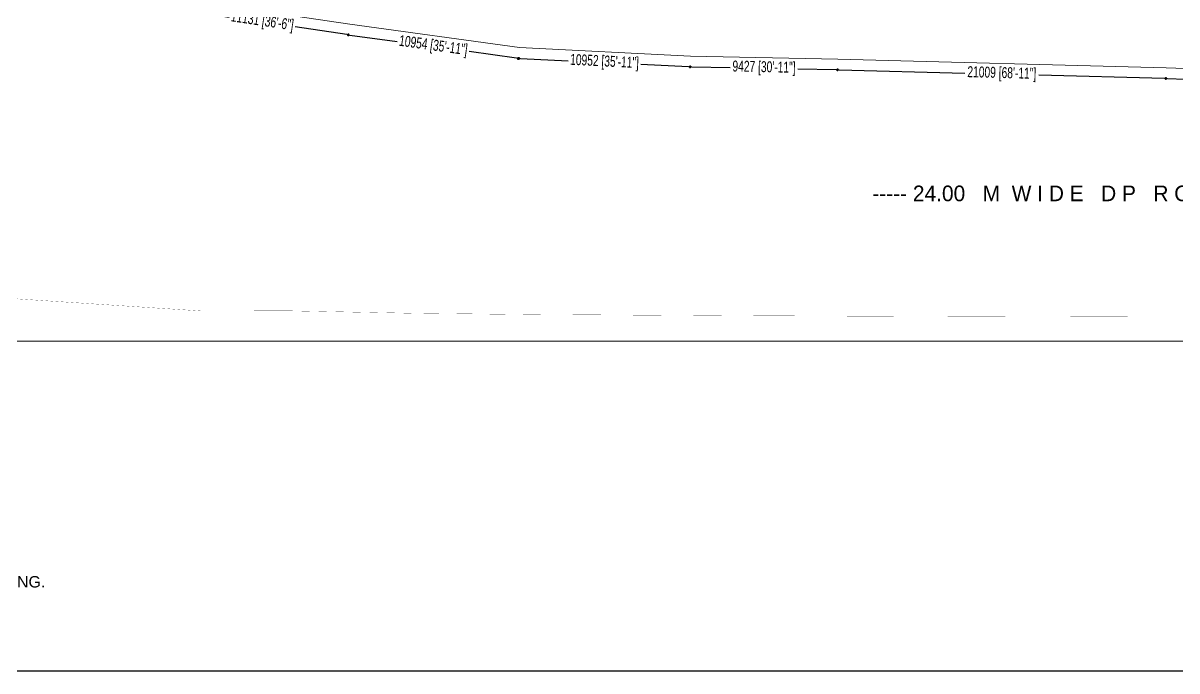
# Model space of a CAD drawing. Header units: inches. Extents: x -1856224 to -1617783, y -9059 to 170583.
# Drawn here: x -1803625 to -1729827, y -9059 to 32346 of the extents above; entities that cross this region are included whole.
import ezdxf

# ---------------------------------------------------------------- set-up
doc = ezdxf.new("R2010")
doc.units = ezdxf.units.IN
doc.header["$MEASUREMENT"] = 0
doc.linetypes.add('DASHED2', pattern=[0.375, 0.25, -0.125])
for name, color, linetype, lineweight in [('A03 Roads', 7, 'Continuous', 15), ('Compound Wall', 1, 'Continuous', 30), ('S03 Title Block', 7, 'Continuous', 20), ('T01 Dimenstions Scale 01', 106, 'Continuous', 9), ('U05 Room Names-Scale 2', 7, 'Continuous', 25)]:
    doc.layers.add(name, color=color, linetype=linetype, lineweight=lineweight)
doc.styles.add('SWIS721LTCNBT', font='stylu.ttf')
doc.styles.add('vka-arial', font='arial.ttf')
doc.styles.add('vka-romans', font='GOTHIC.TTF', dxfattribs={"width": 0.7})
doc.dimstyles.new('vka-dim0100', dxfattribs={"dimscale": 100, "dimtxt": 1, "dimasz": 0.7, "dimexe": 1.5, "dimexo": 2.5, "dimgap": 1, "dimtad": 0, "dimdec": 0, "dimzin": 0, "dimdsep": 46, "dimtxsty": 'vka-romans', "dimblk": 'vkadot', "dimcen": 1.5, "dimdle": 1.5, "dimse1": 1, "dimse2": 1, "dimclrd": 256, "dimclre": 256, "dimclrt": 7, "dimadec": 1, "dimazin": 0, "dimtfac": 1, "dimtdec": 0, "dimtofl": 0, "dimtmove": 2, "dimatfit": 3, "dimfxl": 1, "dimtolj": 1, "dimtzin": 0, "dimarcsym": 0})

# ---------------------------------------------------------------- blocks, each defined once
blk = doc.blocks.new('vkadot')
at = {"layer": 'T01 Dimenstions Scale 01'}
for q in [(-0.85, 0), (0, 0.85), (0.85, 0), (0, -0.85)]:
    blk.add_line((0, 0), q, dxfattribs=at)
blk.add_circle((0, 0), 0.579, dxfattribs=at)
blk = doc.blocks.new('*D1659')
at = {"layer": 'T01 Dimenstions Scale 01', "lineweight": -2, "transparency": 16777216}
for p, q in [((-1793739, 33217), (-1790445, 32727)), ((-1782926, 31611), (-1786220, 32100))]:
    blk.add_line(p, q, dxfattribs=at)
at = {"layer": 'T01 Dimenstions Scale 01', "lineweight": -2, "transparency": 16777216, "xscale": 100, "yscale": 100, "zscale": 100}
for p, rotation in [((-1793838, 33231), 171.552233852157), ((-1782827, 31596), 351.552233852157)]:
    blk.add_blockref('vkadot', p, dxfattribs=dict(at, rotation=rotation))
at = {"layer": 'T01 Dimenstions Scale 01', "color": 7, "transparency": 16777216, "insert": (-1788333, 32414), "char_height": 700, "attachment_point": 5, "rotation": 351.55223, "style": 'vka-romans'}
blk.add_mtext('\\A1;11131 [36\'-6"]', dxfattribs=at)
blk = doc.blocks.new('*D1660')
at = {"layer": 'T01 Dimenstions Scale 01', "lineweight": -2, "transparency": 16777216}
for p, q in [((-1782722, 31581), (-1779698, 31162)), ((-1772069, 30105), (-1775093, 30524))]:
    blk.add_line(p, q, dxfattribs=at)
at = {"layer": 'T01 Dimenstions Scale 01', "lineweight": -2, "transparency": 16777216, "xscale": 100, "yscale": 100, "zscale": 100}
for p, rotation in [((-1782821, 31595), 172.107464960081), ((-1771970, 30091), 352.1074649600811)]:
    blk.add_blockref('vkadot', p, dxfattribs=dict(at, rotation=rotation))
at = {"layer": 'T01 Dimenstions Scale 01', "color": 7, "transparency": 16777216, "insert": (-1777396, 30843), "char_height": 700, "attachment_point": 5, "rotation": 352.10746, "style": 'vka-romans'}
blk.add_mtext('\\A1;10954 [35\'-11"]', dxfattribs=at)
blk = doc.blocks.new('*D1661')
at = {"layer": 'T01 Dimenstions Scale 01', "lineweight": -2, "transparency": 16777216}
for p, q in [((-1771809, 30083), (-1768762, 29934)), ((-1761070, 29559), (-1764118, 29707))]:
    blk.add_line(p, q, dxfattribs=at)
at = {"layer": 'T01 Dimenstions Scale 01', "lineweight": -2, "transparency": 16777216, "xscale": 100, "yscale": 100, "zscale": 100}
for p, rotation in [((-1771909, 30088), 177.2030657811364), ((-1760970, 29554), 357.2030657811364)]:
    blk.add_blockref('vkadot', p, dxfattribs=dict(at, rotation=rotation))
at = {"layer": 'T01 Dimenstions Scale 01', "color": 7, "transparency": 16777216, "insert": (-1766440, 29821), "char_height": 700, "attachment_point": 5, "rotation": 357.20307, "style": 'vka-romans'}
blk.add_mtext('\\A1;10952 [35\'-11"]', dxfattribs=at)
blk = doc.blocks.new('*D1662')
at = {"layer": 'T01 Dimenstions Scale 01', "lineweight": -2, "transparency": 16777216}
for p, q in [((-1760852, 29555), (-1758406, 29502)), ((-1751627, 29354), (-1754073, 29407))]:
    blk.add_line(p, q, dxfattribs=at)
at = {"layer": 'T01 Dimenstions Scale 01', "lineweight": -2, "transparency": 16777216, "xscale": 100, "yscale": 100, "zscale": 100}
for p, rotation in [((-1760952, 29557), 178.7479882596267), ((-1751527, 29351), 358.7479882596267)]:
    blk.add_blockref('vkadot', p, dxfattribs=dict(at, rotation=rotation))
at = {"layer": 'T01 Dimenstions Scale 01', "color": 7, "transparency": 16777216, "insert": (-1756239, 29454), "char_height": 700, "attachment_point": 5, "rotation": 358.74799, "style": 'vka-romans'}
blk.add_mtext('\\A1;9427 [30\'-11"]', dxfattribs=at)
blk = doc.blocks.new('*D1663')
at = {"layer": 'T01 Dimenstions Scale 01', "lineweight": -2, "transparency": 16777216}
for p, q in [((-1751430, 29349), (-1743391, 29141)), ((-1730628, 28812), (-1738667, 29019))]:
    blk.add_line(p, q, dxfattribs=at)
at = {"layer": 'T01 Dimenstions Scale 01', "lineweight": -2, "transparency": 16777216, "xscale": 100, "yscale": 100, "zscale": 100}
for p, rotation in [((-1751530, 29352), 178.5200298675273), ((-1730528, 28809), 358.5200298675272)]:
    blk.add_blockref('vkadot', p, dxfattribs=dict(at, rotation=rotation))
at = {"layer": 'T01 Dimenstions Scale 01', "color": 7, "transparency": 16777216, "insert": (-1741029, 29080), "char_height": 700, "attachment_point": 5, "rotation": 358.52003, "style": 'vka-romans'}
blk.add_mtext('\\A1;21009 [68\'-11"]', dxfattribs=at)
blk = doc.blocks.new('*D1664')
at = {"layer": 'T01 Dimenstions Scale 01', "lineweight": -2, "transparency": 16777216}
for p, q in [((-1730435, 28806), (-1720428, 28451)), ((-1705697, 27928), (-1715705, 28283))]:
    blk.add_line(p, q, dxfattribs=at)
at = {"layer": 'T01 Dimenstions Scale 01', "lineweight": -2, "transparency": 16777216, "xscale": 100, "yscale": 100, "zscale": 100}
for p, rotation in [((-1730535, 28809), 177.9688658083893), ((-1705597, 27925), 357.9688658083894)]:
    blk.add_blockref('vkadot', p, dxfattribs=dict(at, rotation=rotation))
at = {"layer": 'T01 Dimenstions Scale 01', "color": 7, "transparency": 16777216, "insert": (-1718066, 28367), "char_height": 700, "attachment_point": 5, "rotation": 357.96887, "style": 'vka-romans'}
blk.add_mtext('\\A1;24953 [81\'-10"]', dxfattribs=at)

msp = doc.modelspace()

# ---------------------------------------------------------------- linework, layer by layer
msp.add_lwpolyline([(-1856223.6, -9058.7), (-1617783, -9058.7), (-1617783, 170583.1), (-1856223.6, 170583.1)], close=True)
at = {"layer": 'A03 Roads', "color": 5, "linetype": 'DASHED2', "ltscale": 5500, "const_width": 10}
msp.add_lwpolyline([(-1640850.9, 16167.3), (-1707686.6, 13376.9), (-1726397.6, 13548.6), (-1745074.3, 13599.4), (-1756385.5, 13637.5), (-1770843.6, 13717.4), (-1778421.5, 13793.7), (-1786747.6, 13957.3), (-1790751.6, 13943.3), (-1792223.3, 13946), (-1828880.7, 16350.5)], dxfattribs=at)
at = {"layer": 'Compound Wall', "linetype": 'Continuous', "lineweight": 0, "elevation": -956, "flags": 128}
msp.add_lwpolyline([(-1705573.2, 28607.7), (-1730510.4, 29492.1), (-1751512.1, 30034.7), (-1760936.9, 30240.7), (-1771875.5, 30775.1), (-1782726, 32279.3), (-1793736.4, 33914.6), (-1806718.7, 35767.8), (-1814402, 36867.6), (-1814969.4, 39751.9)], dxfattribs=at)
at = {"layer": 'S03 Title Block'}
msp.add_line((-1617783, 12020.2), (-1856223.6, 12020.2), dxfattribs=at)

# ---------------------------------------------------------------- texts
at = {"layer": 'S03 Title Block', "lineweight": -3, "style": 'vka-arial'}
msp.add_text("PLEASE REFER CONSULTANTS'DRAWING.", height=728.664, dxfattribs=at).set_placement((-1823154.2, -3727.4))
at = {"layer": 'U05 Room Names-Scale 2', "ltscale": 3000, "insert": (-1736199.4, 20946.6), "char_height": 1000, "width": 49410.61, "attachment_point": 8, "style": 'SWIS721LTCNBT'}
msp.add_mtext('\\pxt0;{\\fCentury Gothic|b0|i0|c0|p34;-----^I24.00   M  W I D E   D P   R O A D    ----}', dxfattribs=at)

# ---------------------------------------------------------------- dimensions: what is measured, and where the dimension line sits
at = {"layer": 'T01 Dimenstions Scale 01'}
for p1, p2, distance, picture, middle in [((-1793736.4, 33914.6, -956), (-1782726, 32279.3, -956), -690.7, '*D1659', (-1788332.7, 32413.8)), ((-1782726, 32279.3, -956), (-1771875.5, 30775.1, -956), -690.6, '*D1660', (-1777395.6, 30843.1)), ((-1771875.5, 30775.1, -956), (-1760936.9, 30240.7, -956), -687.9, '*D1661', (-1766439.8, 29820.8)), ((-1760936.9, 30240.7, -956), (-1751512.1, 30034.7, -956), -683.5, '*D1662', (-1756239.4, 29454.4)), ((-1751512.1, 30034.7, -956), (-1730510.4, 29492.1, -956), -683.4, '*D1663', (-1741028.9, 29080.3)), ((-1730510.4, 29492.1, -956), (-1705573.2, 28607.7, -956), -683.4, '*D1664', (-1718066, 28367))]:
    dim = msp.add_aligned_dim(p1=p1, p2=p2, distance=distance, dimstyle='vka-dim0100', override={"dimtxt": 7, "dimasz": 1, "dimfxl": 3}, dxfattribs=at)
    dim.commit()
    dim.dimension.update_dxf_attribs({"geometry": picture, "text_midpoint": middle})

doc.saveas('drawing.dxf')
